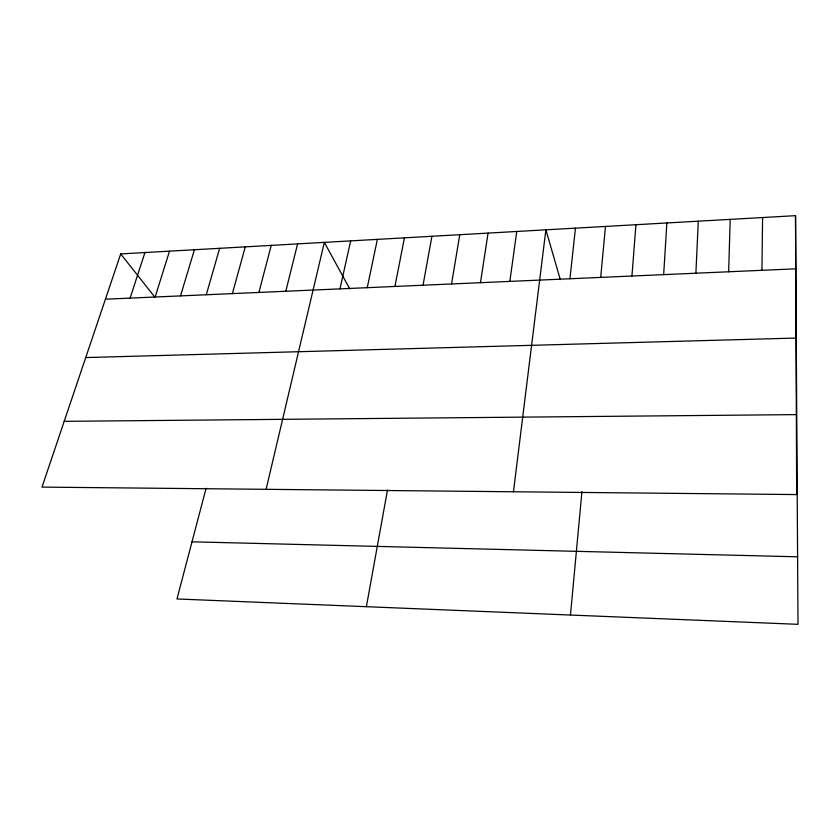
<?xml version="1.0" encoding="UTF-8"?>
<svg xmlns="http://www.w3.org/2000/svg" width="840" height="840" viewBox="0 0 840 840"><rect width="100%" height="100%" fill="white"/><g stroke="black" fill="none" stroke-linecap="round" stroke-linejoin="round"><path stroke-width="1.26" d="M761.922 270.312L762.594 217.539M728.648 271.782L730.191 219.377M695.898 273.221L698.282 221.183M663.663 274.638L666.865 222.968M631.942 276.034L635.933 224.721M570.476 615.038L581.921 491.778M600.705 277.41L605.462 226.443M569.95 278.754L575.452 228.144M513.461 491.768L545.885 229.824L560.301 279.594M509.838 281.4L516.758 231.472M480.459 282.692L488.061 233.1M451.531 283.973L459.784 234.707M423.024 285.222L431.907 236.282M366.377 606.7L387.481 490.046M394.926 286.461L404.439 237.846M367.248 287.679L377.36 239.379M339.98 288.876L350.658 240.891M266.102 489.321L324.334 242.382L349.745 288.844M285.8 291.26L297.602 243.894M206.094 488.271L176.978 598.962L798 624.33L795.522 215.67L120.708 253.922L42 487.106L796.688 494.571L795.522 215.67M258.899 292.446L271.246 245.396M232.397 293.612L245.27 246.866M206.273 294.756L219.66 248.315M180.516 295.89L194.408 249.753M155.138 297.014L169.502 251.16M130.106 298.116L144.931 252.556M105.43 299.197L795.743 268.821M85.722 357.567L796.037 338.058M64.197 421.344L796.351 414.614M192.014 541.821L797.696 556.804M120.708 253.922L155.043 297.392"/></g></svg>
